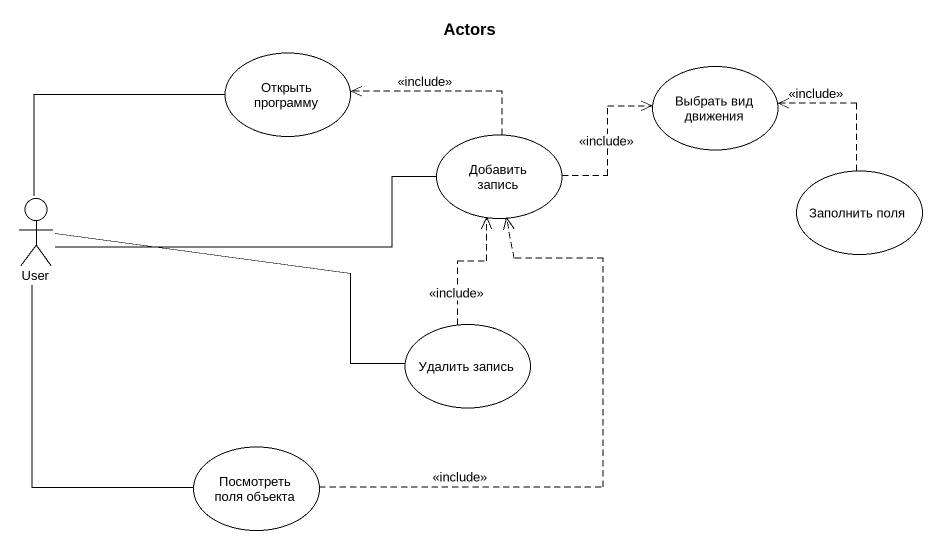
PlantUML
@startuml
title Actors
usecase "Открыть программу" as Открыть_программу
usecase "Выбрать вид движения" as Выбрать_вид_движения
usecase "Добавить запись" as Добавить_запись
actor User
usecase "Заполнить поля" as Заполнить_поля
usecase "Удалить запись" as Удалить_запись
usecase "Посмотреть поля объекта" as Посмотреть_поля_объекта
Открыть_программу -- User
Добавить_запись .left.> Открыть_программу : <<include>>
Добавить_запись .right.> Выбрать_вид_движения : <<include>>
Добавить_запись -left- User
Заполнить_поля .up.> Выбрать_вид_движения : <<include>>
Удалить_запись .up.> Добавить_запись : <<include>>
Удалить_запись -left- User
Посмотреть_поля_объекта .up.> Добавить_запись : <<include>>
Посмотреть_поля_объекта -up- User
@enduml
